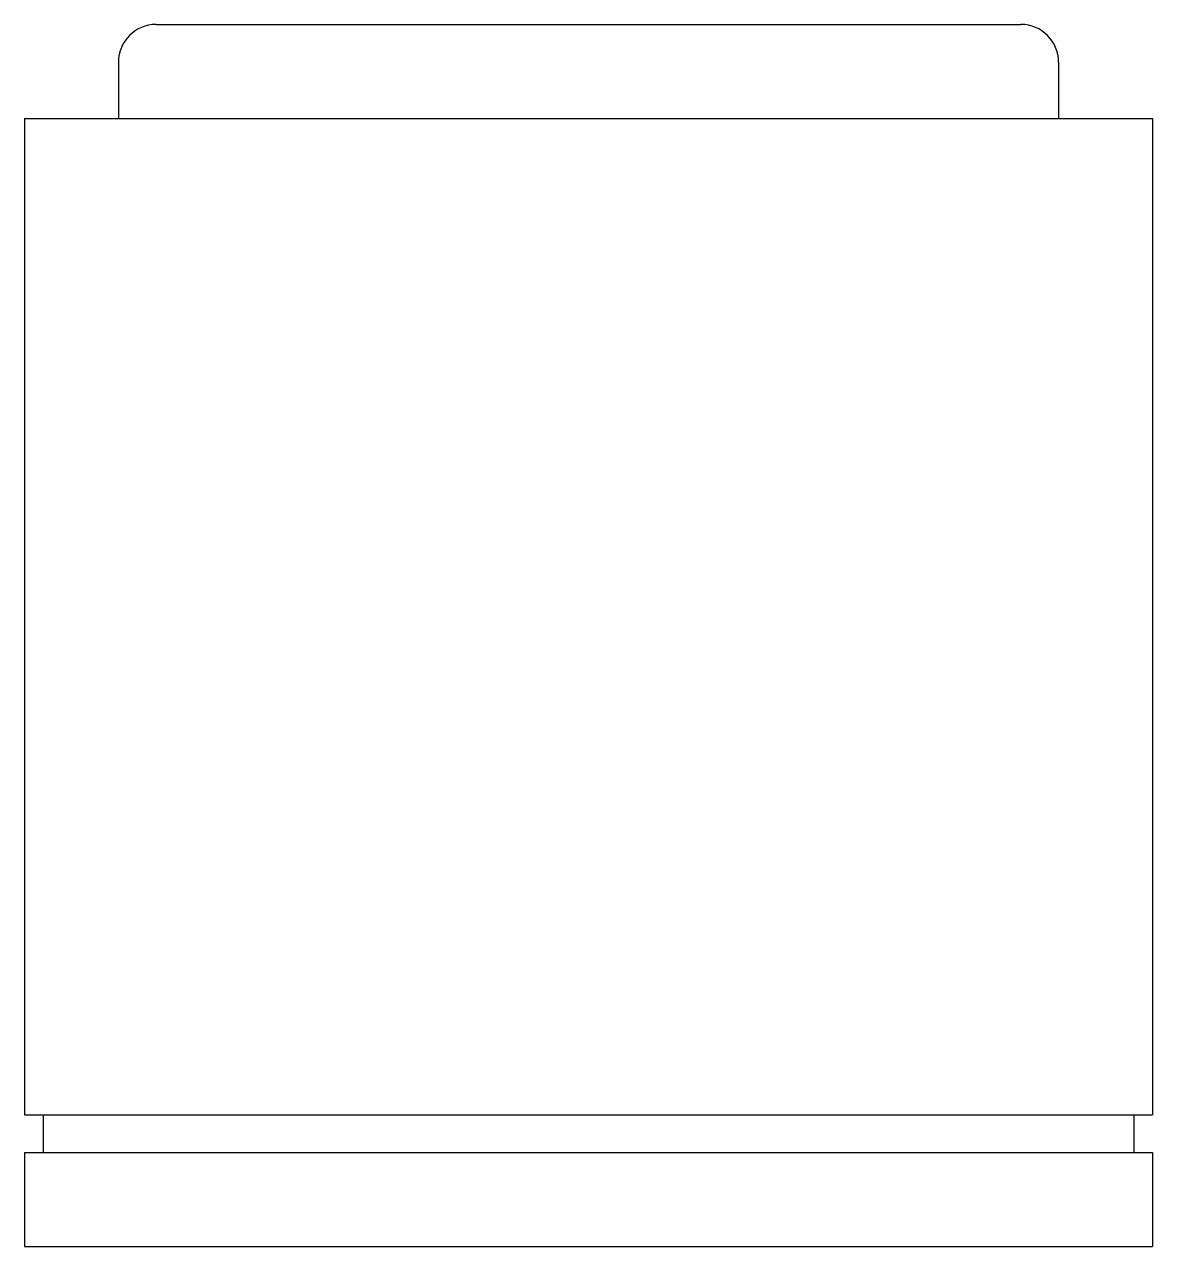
# Model space of a CAD drawing. Extents: x 15.711 to 16.311, y -33.725 to -33.075.
import ezdxf

# ---------------------------------------------------------------- set-up
doc = ezdxf.new("R2010")
doc.units = 0
doc.layers.get('0').update_dxf_attribs({"linetype": 'CONTINUOUS'})

msp = doc.modelspace()

# ---------------------------------------------------------------- linework, layer by layer
at = {"color": 0}
for p, q in [((15.78083, -33.07523), (16.24083, -33.07523)), ((15.76083, -33.09523), (15.76083, -33.12523)), ((16.26083, -33.09523), (16.26083, -33.12523)), ((15.71083, -33.12523), (16.31083, -33.12523)), ((15.71083, -33.12523), (15.71083, -33.65523)), ((16.31083, -33.12523), (16.31083, -33.65523)), ((15.71083, -33.65523), (16.31083, -33.65523)), ((15.72083, -33.65523), (15.72083, -33.67523)), ((16.30083, -33.65523), (16.30083, -33.67523)), ((15.71083, -33.67523), (16.31083, -33.67523)), ((15.71083, -33.67523), (15.71083, -33.72523)), ((16.31083, -33.67523), (16.31083, -33.72523)), ((15.71083, -33.72523), (16.31083, -33.72523))]:
    msp.add_line(p, q, dxfattribs=at)
for centre, start, end in [((15.78083, -33.09523), 90, 180), ((16.24083, -33.09523), 0, 90)]:
    msp.add_arc(centre, 0.02, start, end, dxfattribs=at)

doc.saveas('drawing.dxf')
